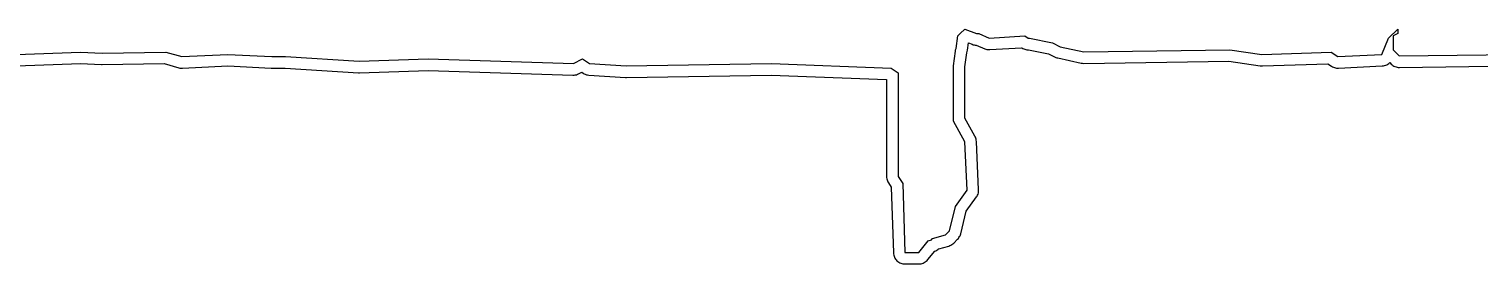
# Model space of a CAD drawing. Header units: metres. Extents: x 482 to 5519, y 355 to 1981.
# Drawn here: x 1112 to 1741, y 1869 to 1971 of the extents above; entities that cross this region are included whole.
import ezdxf

# ---------------------------------------------------------------- set-up
doc = ezdxf.new("R2010")
doc.units = ezdxf.units.M
doc.layers.add('SHEET', color=7, linetype='Continuous')
doc.layers.add('USABLE', color=7, linetype='Continuous')

msp = doc.modelspace()

# ---------------------------------------------------------------- linework, layer by layer
at = {"layer": 'SHEET'}
msp.add_lwpolyline([(1106, 1960), (1134, 1961), (1143.36, 1960.57), (1171, 1961), (1178, 1959), (1198, 1960), (1217, 1959), (1223, 1959), (1255, 1957), (1285, 1958), (1348, 1956), (1352, 1958), (1355, 1956), (1371, 1955), (1434, 1956), (1486, 1954), (1489, 1952), (1489, 1947), (1489, 1907), (1491, 1904), (1492, 1874), (1498, 1874), (1502, 1879), (1503.51, 1879.43), (1504, 1880), (1509.6, 1881.6), (1511.33, 1883.33), (1514, 1894), (1519, 1901), (1518, 1922), (1513, 1931), (1513, 1955), (1513.98, 1961.37), (1514, 1962), (1514.17, 1962.58), (1515, 1968), (1516, 1969), (1518, 1971), (1523, 1969), (1524, 1969), (1528.58, 1967.04), (1544, 1968), (1545.55, 1966.97), (1546, 1967), (1556, 1965), (1559.38, 1963.31), (1569.62, 1961.08), (1633, 1962), (1647, 1960), (1677, 1961), (1680, 1959), (1699, 1960), (1702, 1967), (1706, 1971), (1706, 1969), (1704, 1968), (1704, 1962), (1706.65, 1959.35), (1757, 1960)], dxfattribs=at)
at = {"layer": 'USABLE'}
msp.add_lwpolyline([(1106.18, 1955), (1133.98, 1956), (1143.13, 1955.58), (1143.43, 1955.58), (1170.34, 1955.99), (1176.63, 1954.19), (1177.16, 1954.07), (1177.7, 1954.01), (1178.25, 1954.01), (1197.99, 1954.99), (1216.74, 1954.01), (1217, 1954), (1222.84, 1954), (1254.69, 1952.01), (1255.17, 1952), (1285, 1953), (1347.84, 1951), (1348.34, 1951.01), (1348.83, 1951.07), (1349.31, 1951.18), (1349.78, 1951.33), (1350.24, 1951.53), (1351.64, 1952.23), (1352.23, 1951.84), (1352.68, 1951.57), (1353.16, 1951.35), (1353.65, 1951.18), (1354.17, 1951.07), (1354.69, 1951.01), (1370.69, 1950.01), (1371.08, 1950), (1433.94, 1951), (1484, 1949.07), (1484, 1907), (1484.02, 1906.51), (1484.1, 1906.03), (1484.21, 1905.55), (1484.38, 1905.09), (1484.59, 1904.65), (1484.84, 1904.23), (1486.05, 1902.41), (1487, 1873.83), (1487.04, 1873.35), (1487.13, 1872.88), (1487.26, 1872.42), (1487.43, 1871.97), (1487.65, 1871.54), (1487.9, 1871.14), (1488.2, 1870.76), (1488.52, 1870.41), (1488.88, 1870.09), (1489.27, 1869.81), (1489.69, 1869.57), (1490.13, 1869.36), (1490.58, 1869.21), (1491.04, 1869.09), (1491.52, 1869.02), (1492, 1869), (1498, 1869), (1498.5, 1869.02), (1498.99, 1869.1), (1499.47, 1869.22), (1499.94, 1869.39), (1500.39, 1869.61), (1500.81, 1869.87), (1501.21, 1870.17), (1501.57, 1870.5), (1501.9, 1870.88), (1504.91, 1874.63), (1505.35, 1874.78), (1505.79, 1874.98), (1506.21, 1875.22), (1506.61, 1875.51), (1506.68, 1875.56), (1510.97, 1876.79), (1511.45, 1876.96), (1511.91, 1877.17), (1512.35, 1877.42), (1512.76, 1877.72), (1513.14, 1878.06), (1514.87, 1879.8), (1515.17, 1880.13), (1515.45, 1880.49), (1515.68, 1880.87), (1515.89, 1881.27), (1516.06, 1881.69), (1516.18, 1882.12), (1518.62, 1891.87), (1523.07, 1898.09), (1523.33, 1898.49), (1523.55, 1898.92), (1523.72, 1899.36), (1523.86, 1899.82), (1523.95, 1900.29), (1523.99, 1900.76), (1523.99, 1901.24), (1522.99, 1922.24), (1522.95, 1922.7), (1522.87, 1923.15), (1522.74, 1923.59), (1522.58, 1924.02), (1522.37, 1924.43), (1518, 1932.3), (1518, 1954.62), (1518.92, 1960.61), (1518.98, 1961.21), (1518.98, 1961.22), (1519.11, 1961.82), (1519.59, 1964.98), (1521.14, 1964.36), (1521.59, 1964.2), (1522.05, 1964.09), (1522.53, 1964.02), (1522.97, 1964), (1526.61, 1962.44), (1527.05, 1962.28), (1527.5, 1962.15), (1527.96, 1962.08), (1528.43, 1962.04), (1528.89, 1962.05), (1542.63, 1962.9), (1542.77, 1962.81), (1543.17, 1962.57), (1543.59, 1962.37), (1544.03, 1962.2), (1544.48, 1962.08), (1544.94, 1962.01), (1545.41, 1961.97), (1545.63, 1961.98), (1554.36, 1960.23), (1557.15, 1958.84), (1557.53, 1958.67), (1557.92, 1958.53), (1558.32, 1958.42), (1568.56, 1956.2), (1569.13, 1956.11), (1569.7, 1956.08), (1632.68, 1956.99), (1646.29, 1955.05), (1646.73, 1955.01), (1647.17, 1955), (1675.56, 1955.95), (1677.23, 1954.84), (1677.62, 1954.6), (1678.03, 1954.4), (1678.46, 1954.24), (1678.9, 1954.12), (1679.35, 1954.04), (1679.81, 1954), (1680.26, 1954.01), (1699.26, 1955.01), (1699.77, 1955.06), (1700.26, 1955.16), (1700.74, 1955.31), (1701.21, 1955.51), (1701.65, 1955.76), (1702.06, 1956.05), (1702.45, 1956.38), (1702.5, 1956.43), (1703.12, 1955.81), (1703.49, 1955.48), (1703.89, 1955.18), (1704.32, 1954.93), (1704.77, 1954.71), (1705.24, 1954.55), (1705.73, 1954.43), (1706.22, 1954.36), (1706.72, 1954.35), (1756.89, 1955)], dxfattribs=at)

doc.saveas('drawing.dxf')
